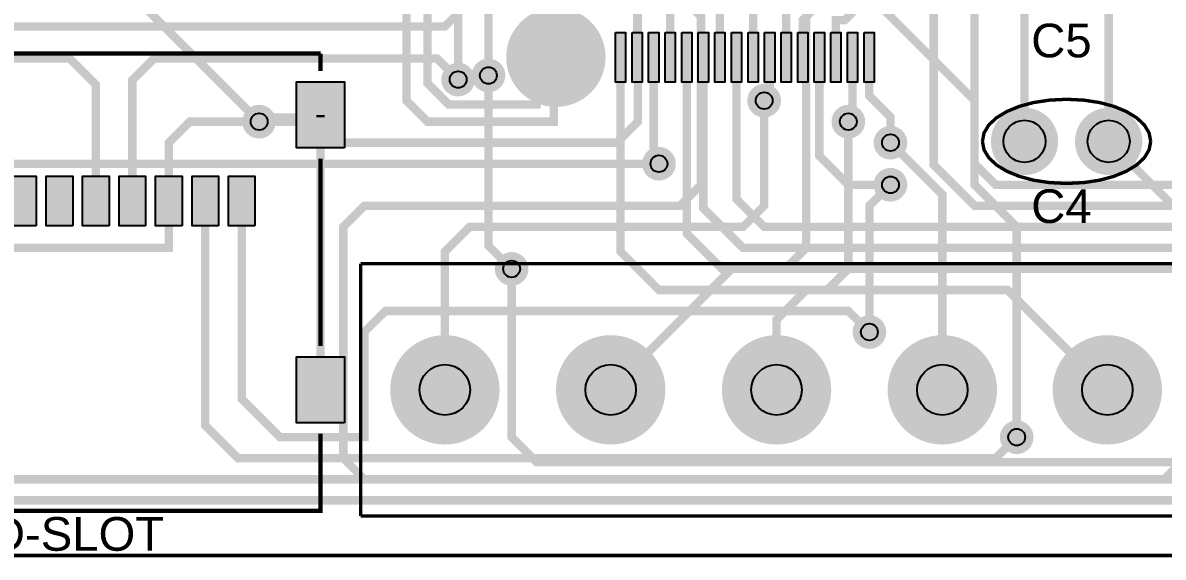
# Model space of a CAD drawing. Header units: centimetres. Extents: x -2.26 to 6.53, y -1.51 to 3.26.
# Drawn here: x -0.523 to 2.919, y -1.505 to 0.108 of the extents above; entities that cross this region are included whole.
import ezdxf

# ---------------------------------------------------------------- set-up
doc = ezdxf.new("R2010")
doc.units = ezdxf.units.CM
doc.layers.get('0').update_dxf_attribs({"linetype": 'CONTINUOUS'})
for name, color, linetype in [('1', 1, 'CONTINUOUS'), ('2', 2, 'CONTINUOUS'), ('3', 3, 'CONTINUOUS'), ('4', 4, 'CONTINUOUS'), ('5', 5, 'CONTINUOUS'), ('6', 6, 'CONTINUOUS'), ('7', 7, 'CONTINUOUS')]:
    doc.layers.add(name, color=color, linetype=linetype)

# ---------------------------------------------------------------- blocks, each defined once
blk = doc.blocks.new('RPAD')
blk.add_trace([(-0.5, -0.5), (-0.5, 0.5), (0.5, -0.5), (0.5, 0.5)])
blk = doc.blocks.new('EPAD')
at = {"const_width": 0.5}
blk.add_lwpolyline([(-0.25, 0, 1), (0.25, 0, 1)], format="xyb", close=True, dxfattribs=at)

msp = doc.modelspace()

# ---------------------------------------------------------------- linework, layer by layer
for centre, radius in [((0.8824, -0.050956), 0.0254), ((0.790959, -0.0635), 0.0254), ((1.7145, -0.127), 0.0254), ((0.1905, -0.1905), 0.0254), ((1.9685, -0.1905), 0.0254), ((2.5, -0.25), 0.0635), ((2.754, -0.25), 0.0635), ((2.0955, -0.254), 0.0254), ((1.397, -0.3175), 0.0254), ((2.0955, -0.381), 0.0254), ((0.9525, -0.635), 0.0254), ((2.032, -0.8255), 0.0254), ((0.75102, -1), 0.0762), ((1.2514, -1), 0.0762), ((1.75178, -1), 0.0762), ((2.25216, -1), 0.0762), ((2.75, -1), 0.0762), ((2.4765, -1.143), 0.0254)]:
    msp.add_circle(centre, radius)
at = {"layer": '2', "const_width": 0.01016}
msp.add_lwpolyline([(-2.25, -1.5), (6.5, -1.5), (6.5, 3.25), (-2.25, 3.25), (-2.25, -1.5)], dxfattribs=at)
msp.add_lwpolyline([(-2.25, -1.5), (6.5, -1.5), (6.5, 3.25), (-2.25, 3.25), (-2.25, -1.5)], dxfattribs=at)
msp.add_lwpolyline([(-2.25, -1.5), (6.5, -1.5), (6.5, 3.25), (-2.25, 3.25), (-2.25, -1.5)], dxfattribs=at)
at = {"layer": '3'}
for points, const_width in [([(0.376, 0.015), (-1, 0.015), (-1, -0.038)], 0.0127), ([(0.376, 0.015), (-1, 0.015), (-1, -0.038)], 0.0127), ([(0.376, 0.015), (-1, 0.015), (-1, -0.038)], 0.0127), ([(0.376, -0.038), (0.376, 0.015)], 0.0127), ([(0.376, -0.038), (0.376, 0.015)], 0.0127), ([(0.376, -0.038), (0.376, 0.015)], 0.0127), ([(2.373, -0.25), (2.37808, -0.224124), (2.392685, -0.200152), (2.415862, -0.178562), (2.44666, -0.15983), (2.484125, -0.144431), (2.527305, -0.132842), (2.575248, -0.12554), (2.627, -0.123)], 0.01016), ([(2.373, -0.25), (2.37808, -0.224124), (2.392685, -0.200152), (2.415862, -0.178562), (2.44666, -0.15983), (2.484125, -0.144431), (2.527305, -0.132842), (2.575248, -0.12554), (2.627, -0.123)], 0.01016), ([(2.373, -0.25), (2.37808, -0.224124), (2.392685, -0.200152), (2.415862, -0.178562), (2.44666, -0.15983), (2.484125, -0.144431), (2.527305, -0.132842), (2.575248, -0.12554), (2.627, -0.123)], 0.01016), ([(2.881, -0.25), (2.87592, -0.224124), (2.861315, -0.200152), (2.838138, -0.178562), (2.80734, -0.15983), (2.769875, -0.144431), (2.726695, -0.132842), (2.678752, -0.12554), (2.627, -0.123)], 0.01016), ([(2.881, -0.25), (2.87592, -0.224124), (2.861315, -0.200152), (2.838138, -0.178562), (2.80734, -0.15983), (2.769875, -0.144431), (2.726695, -0.132842), (2.678752, -0.12554), (2.627, -0.123)], 0.01016), ([(2.881, -0.25), (2.87592, -0.224124), (2.861315, -0.200152), (2.838138, -0.178562), (2.80734, -0.15983), (2.769875, -0.144431), (2.726695, -0.132842), (2.678752, -0.12554), (2.627, -0.123)], 0.01016), ([(2.373, -0.25), (2.37808, -0.275876), (2.392685, -0.299848), (2.415862, -0.321438), (2.44666, -0.34017), (2.484125, -0.355569), (2.527305, -0.367158), (2.575248, -0.37446), (2.627, -0.377)], 0.01016), ([(2.373, -0.25), (2.37808, -0.275876), (2.392685, -0.299848), (2.415862, -0.321438), (2.44666, -0.34017), (2.484125, -0.355569), (2.527305, -0.367158), (2.575248, -0.37446), (2.627, -0.377)], 0.01016), ([(2.373, -0.25), (2.37808, -0.275876), (2.392685, -0.299848), (2.415862, -0.321438), (2.44666, -0.34017), (2.484125, -0.355569), (2.527305, -0.367158), (2.575248, -0.37446), (2.627, -0.377)], 0.01016), ([(2.881, -0.25), (2.87592, -0.275876), (2.861315, -0.299848), (2.838138, -0.321438), (2.80734, -0.34017), (2.769875, -0.355569), (2.726695, -0.367158), (2.678752, -0.37446), (2.627, -0.377)], 0.01016), ([(2.881, -0.25), (2.87592, -0.275876), (2.861315, -0.299848), (2.838138, -0.321438), (2.80734, -0.34017), (2.769875, -0.355569), (2.726695, -0.367158), (2.678752, -0.37446), (2.627, -0.377)], 0.01016), ([(2.881, -0.25), (2.87592, -0.275876), (2.861315, -0.299848), (2.838138, -0.321438), (2.80734, -0.34017), (2.769875, -0.355569), (2.726695, -0.367158), (2.678752, -0.37446), (2.627, -0.377)], 0.01016), ([(0.376, -0.868), (0.376, -0.302)], 0.0127), ([(0.376, -0.868), (0.376, -0.302)], 0.0127), ([(0.376, -0.868), (0.376, -0.302)], 0.0127), ([(0.49702, -0.619), (6.52952, -0.619)], 0.01016), ([(0.49702, -1.381), (6.52952, -1.381), (6.52952, -0.619)], 0.01016), ([(0.49702, -1.381), (0.49702, -0.619)], 0.01016), ([(0.49702, -0.619), (6.52952, -0.619)], 0.01016), ([(0.49702, -1.381), (6.52952, -1.381), (6.52952, -0.619)], 0.01016), ([(0.49702, -1.381), (0.49702, -0.619)], 0.01016), ([(0.49702, -0.619), (6.52952, -0.619)], 0.01016), ([(0.49702, -1.381), (6.52952, -1.381), (6.52952, -0.619)], 0.01016), ([(0.49702, -1.381), (0.49702, -0.619)], 0.01016), ([(-1, -1.132), (-1, -1.365), (0.376, -1.365), (0.376, -1.132)], 0.0127), ([(-1, -1.132), (-1, -1.365), (0.376, -1.365), (0.376, -1.132)], 0.0127), ([(-1, -1.132), (-1, -1.365), (0.376, -1.365), (0.376, -1.132)], 0.0127)]:
    msp.add_lwpolyline(points, dxfattribs=dict(at, const_width=const_width))
at = {"layer": '5'}
for points in [[(1.26576, 0.07893), (1.29624, 0.07893), (1.29624, -0.07093), (1.26576, -0.07093), (1.26576, 0.07893)], [(1.31576, 0.07893), (1.34624, 0.07893), (1.34624, -0.07093), (1.31576, -0.07093), (1.31576, 0.07893)], [(1.36576, 0.07893), (1.39624, 0.07893), (1.39624, -0.07093), (1.36576, -0.07093), (1.36576, 0.07893)], [(1.41576, 0.07893), (1.44624, 0.07893), (1.44624, -0.07093), (1.41576, -0.07093), (1.41576, 0.07893)], [(1.46576, 0.07893), (1.49624, 0.07893), (1.49624, -0.07093), (1.46576, -0.07093), (1.46576, 0.07893)], [(1.51576, 0.07893), (1.54624, 0.07893), (1.54624, -0.07093), (1.51576, -0.07093), (1.51576, 0.07893)], [(1.56576, 0.07893), (1.59624, 0.07893), (1.59624, -0.07093), (1.56576, -0.07093), (1.56576, 0.07893)], [(1.61576, 0.07893), (1.64624, 0.07893), (1.64624, -0.07093), (1.61576, -0.07093), (1.61576, 0.07893)], [(1.66576, 0.07893), (1.69624, 0.07893), (1.69624, -0.07093), (1.66576, -0.07093), (1.66576, 0.07893)], [(1.71576, 0.07893), (1.74624, 0.07893), (1.74624, -0.07093), (1.71576, -0.07093), (1.71576, 0.07893)], [(1.76576, 0.07893), (1.79624, 0.07893), (1.79624, -0.07093), (1.76576, -0.07093), (1.76576, 0.07893)], [(1.81576, 0.07893), (1.84624, 0.07893), (1.84624, -0.07093), (1.81576, -0.07093), (1.81576, 0.07893)], [(1.86576, 0.07893), (1.89624, 0.07893), (1.89624, -0.07093), (1.86576, -0.07093), (1.86576, 0.07893)], [(1.91576, 0.07893), (1.94624, 0.07893), (1.94624, -0.07093), (1.91576, -0.07093), (1.91576, 0.07893)], [(1.96576, 0.07893), (1.99624, 0.07893), (1.99624, -0.07093), (1.96576, -0.07093), (1.96576, 0.07893)], [(2.01576, 0.07893), (2.04624, 0.07893), (2.04624, -0.07093), (2.01576, -0.07093), (2.01576, 0.07893)], [(0.4485, -0.27), (0.3035, -0.27), (0.3035, -0.07), (0.4485, -0.07), (0.4485, -0.27)], [(-0.481995, -0.505), (-0.562005, -0.505), (-0.562005, -0.355), (-0.481995, -0.355), (-0.481995, -0.505)], [(-0.371995, -0.505), (-0.452005, -0.505), (-0.452005, -0.355), (-0.371995, -0.355), (-0.371995, -0.505)], [(-0.261995, -0.505), (-0.342005, -0.505), (-0.342005, -0.355), (-0.261995, -0.355), (-0.261995, -0.505)], [(-0.151995, -0.505), (-0.232005, -0.505), (-0.232005, -0.355), (-0.151995, -0.355), (-0.151995, -0.505)], [(-0.041995, -0.505), (-0.122005, -0.505), (-0.122005, -0.355), (-0.041995, -0.355), (-0.041995, -0.505)], [(0.068005, -0.505), (-0.012005, -0.505), (-0.012005, -0.355), (0.068005, -0.355), (0.068005, -0.505)], [(0.178005, -0.505), (0.097995, -0.505), (0.097995, -0.355), (0.178005, -0.355), (0.178005, -0.505)], [(0.4485, -1.1), (0.3035, -1.1), (0.3035, -0.9), (0.4485, -0.9), (0.4485, -1.1)]]:
    msp.add_lwpolyline(points, close=True, dxfattribs=at)
at = {"layer": '6', "const_width": 0.0254}
for points in [[(1.27, 0.762), (1.397, 0.762), (1.4605, 0.6985), (1.4605, 0.635), (1.681, 0.4145), (1.681, 0.004)], [(1.778, 0.508), (1.778, 0.1905), (1.781, 0.1875), (1.781, 0.004)], [(1.397, 0.381), (1.581, 0.197), (1.581, 0.004)], [(5.2519, -1), (4.6329, -0.381), (2.413, -0.381), (2.3495, -0.3175), (2.3495, 0.249), (2.226, 0.249)], [(-1.75, -0.25), (-1.403557, 0.096443), (0.75072, 0.096443), (0.853277, 0.199), (1.086, 0.199)], [(4.75152, -1), (4.19602, -0.4445), (2.3495, -0.4445), (2.226, -0.321), (2.226, 0.199)], [(1.3335, 0.1905), (1.331, 0.188), (1.331, 0.004)], [(1.4605, 0.1905), (1.431, 0.161), (1.431, 0.004)], [(1.905, 0.1905), (1.831, 0.1165), (1.831, 0.004)], [(2.032, 0.1905), (1.957165, 0.115665), (1.931, 0.115665), (1.931, 0.004)], [(-1.27, -1.3335), (3.429, -1.3335), (3.4925, -1.27), (3.4925, -0.6985), (3.429, -0.635), (1.5875, -0.635), (1.481, -0.5285), (1.481, 0.004)], [(2.9845, -0.889), (2.9845, -1.2065), (2.921, -1.27), (-1.0795, -1.27), (-1.143, -1.2065), (-1.143, -0.0635), (-1.0795, 0), (-0.381, 0), (-0.302, -0.079), (-0.302, -0.43)], [(0.790959, -0.0635), (0.727459, 0), (-0.127, 0), (-0.192, -0.065), (-0.192, -0.43)], [(2.75, -1), (2.4485, -0.6985), (1.397, -0.6985), (1.281, -0.5825), (1.281, 0.004)], [(1.397, -0.3175), (1.381, -0.3015), (1.381, 0.004)], [(3.75076, -1), (3.75076, -0.635), (3.68726, -0.5715), (1.651, -0.5715), (1.531, -0.4515), (1.531, 0.004)], [(4.25114, -1), (3.75914, -0.508), (1.7145, -0.508), (1.631, -0.4245), (1.631, 0.004)], [(1.7145, -0.127), (1.731, -0.1105), (1.731, 0.004)], [(2.0955, -0.381), (1.9685, -0.381), (1.881, -0.2935), (1.881, 0.004)], [(1.9685, -0.1905), (1.981, -0.178), (1.981, 0.004)], [(2.0955, -0.254), (2.0955, -0.176164), (2.031001, -0.111665), (2.031001, 0.004), (2.031, 0.004)], [(0.9525, -0.635), (0.8824, -0.5649), (0.8824, -0.050956)], [(0.1905, -0.1905), (0.2032, -0.1778), (0.376, -0.1778), (0.376, -1)], [(0.376, -0.1778), (0.376, -0.17)], [(-0.082, -0.43), (-0.082, -0.254), (-0.0185, -0.1905), (0.1905, -0.1905)], [(-0.082, -0.43), (-0.082, -0.5715), (-0.8255, -0.5715)], [(2.4765, -1.143), (2.413, -1.2065), (0.127, -1.2065), (0.028, -1.1075), (0.028, -0.43)], [(2.032, -0.8255), (1.9685, -0.762), (0.5715, -0.762), (0.508, -0.8255), (0.508, -1.143), (0.254, -1.143), (0.138, -1.027), (0.138, -0.43)]]:
    msp.add_lwpolyline(points, dxfattribs=at)
at = {"layer": '7', "const_width": 0.0254}
for points in [[(1.27, 0.381), (1.0795, 0.1905), (1.0795, -0.1905), (0.6985, -0.1905), (0.635, -0.127), (0.635, 0.6985), (0.5715, 0.762), (0.0635, 0.762), (0, 0.8255), (0, 2.159), (-0.09062, 2.24962), (-1.75, 2.24962)], [(1.397, -0.3175), (-0.635, -0.3175), (-0.75, -0.2025), (-0.75, 1.25)], [(1.397, 0.381), (1.32207, 0.45593), (1.143, 0.45593), (1.02743, 0.34036), (1.02743, -0.13843), (0.762, -0.13843), (0.6985, -0.07493), (0.6985, 0.508), (0.81407, 0.62357), (1.651, 0.62357), (1.7145, 0.68707), (1.7145, 0.8255), (1.5875, 0.8255)], [(1.778, 0.508), (1.7145, 0.5715), (0.889, 0.5715), (0.790959, 0.473459), (0.790959, -0.0635)], [(0.8824, -0.050956), (0.8824, 0.3744), (1.016, 0.508), (1.4605, 0.508), (1.5875, 0.381), (2.032, 0.381)], [(-0.25, 0.496), (-0.25, 0.25), (0.1905, -0.1905)], [(2.5, 0.25), (2.5, -0.25)], [(2.754, -0.25), (2.754, 0.25)], [(1.3335, 0.1905), (1.3335, -0.1905), (1.27, -0.254), (0.381, -0.254), (0.3175, -0.1905), (0.1905, -0.1905)], [(1.4605, 0.1905), (1.524, 0.127), (1.524, -0.381), (1.4605, -0.4445), (0.508, -0.4445), (0.4445, -0.508), (0.4445, -1.2065), (0.508, -1.27), (3.175, -1.27), (3.25038, -1.19462), (3.25038, -1)], [(1.905, 0.1905), (1.8415, 0.127), (1.8415, -0.5715), (1.778, -0.635), (1.6164, -0.635), (1.2514, -1)], [(2.032, 0.1905), (2.3495, -0.127), (2.3495, -0.381), (2.4765, -0.508), (2.4765, -1.143)], [(1.7145, -0.127), (1.7145, -0.4445), (1.651, -0.508), (0.8255, -0.508), (0.75102, -0.58248), (0.75102, -1)], [(1.9685, -0.1905), (1.9685, -0.635), (1.905, -0.6985), (1.8415, -0.6985), (1.75178, -0.78822), (1.75178, -1)], [(2.754, -0.25), (2.9845, -0.4805), (2.9845, -0.889)], [(2.0955, -0.254), (2.25216, -0.41066), (2.25216, -1)], [(2.0955, -0.381), (2.032, -0.4445), (2.032, -0.8255)], [(5.75228, -1), (5.45078, -0.6985), (3.12379, -0.6985), (3.06029, -0.762), (3.06029, -1.14214), (2.9845, -1.21793), (1.02743, -1.21793), (0.9525, -1.143), (0.9525, -0.635)]]:
    msp.add_lwpolyline(points, dxfattribs=at)

# ---------------------------------------------------------------- block references
for p, xscale, yscale in [((0.790959, -0.0635), 0.0762, 0.0762), ((0.8824, -0.050956), 0.0762, 0.0762), ((1.7145, -0.127), 0.0762, 0.0762), ((0.1905, -0.1905), 0.0762, 0.0762), ((1.9685, -0.1905), 0.0762, 0.0762), ((2.5, -0.25), 0.1778, 0.1778), ((2.754, -0.25), 0.1778, 0.1778), ((2.0955, -0.254), 0.0762, 0.0762), ((1.397, -0.3175), 0.0762, 0.0762), ((2.0955, -0.381), 0.0762, 0.0762), ((0.9525, -0.635), 0.0762, 0.0762), ((2.032, -0.8255), 0.0762, 0.0762), ((0.75102, -1), 0.3048, 0.3048), ((1.2514, -1), 0.3048, 0.3048), ((1.75178, -1), 0.3048, 0.3048), ((2.25216, -1), 0.3048, 0.3048), ((2.75, -1), 0.3048, 0.3048), ((2.4765, -1.143), 0.0762, 0.0762)]:
    msp.add_blockref('EPAD', p, dxfattribs=dict(xscale=xscale, yscale=yscale))
at = {"layer": '1', "xscale": 0.03048, "yscale": 0.14986}
for p in [(1.281, 0.004), (1.331, 0.004), (1.381, 0.004), (1.431, 0.004), (1.481, 0.004), (1.531, 0.004), (1.581, 0.004), (1.631, 0.004), (1.681, 0.004), (1.731, 0.004), (1.781, 0.004), (1.831, 0.004), (1.881, 0.004), (1.931, 0.004), (1.981, 0.004), (2.031, 0.004)]:
    msp.add_blockref('RPAD', p, dxfattribs=at)
at = {"layer": '1', "rotation": 180}
for p, xscale, yscale in [((0.376, -0.17), 0.145, 0.2), ((-0.522, -0.43), 0.08001, 0.15), ((-0.412, -0.43), 0.08001, 0.15), ((-0.302, -0.43), 0.08001, 0.15), ((-0.192, -0.43), 0.08001, 0.15), ((-0.082, -0.43), 0.08001, 0.15), ((0.028, -0.43), 0.08001, 0.15), ((0.138, -0.43), 0.08001, 0.15), ((0.376, -1), 0.145, 0.2)]:
    msp.add_blockref('RPAD', p, dxfattribs=dict(at, xscale=xscale, yscale=yscale))
at = {"layer": '5'}
for p, xscale, yscale in [((1.086, 0.004), 0.3, 0.3), ((0.790959, -0.0635), 0.1016, 0.1016), ((0.8824, -0.050956), 0.1016, 0.1016), ((1.7145, -0.127), 0.1016, 0.1016), ((0.1905, -0.1905), 0.1016, 0.1016), ((1.9685, -0.1905), 0.1016, 0.1016), ((2.5, -0.25), 0.2032, 0.2032), ((2.754, -0.25), 0.2032, 0.2032), ((2.0955, -0.254), 0.1016, 0.1016), ((1.397, -0.3175), 0.1016, 0.1016), ((2.0955, -0.381), 0.1016, 0.1016), ((0.9525, -0.635), 0.1016, 0.1016), ((2.032, -0.8255), 0.1016, 0.1016), ((0.75102, -1), 0.3302, 0.3302), ((1.2514, -1), 0.3302, 0.3302), ((1.75178, -1), 0.3302, 0.3302), ((2.25216, -1), 0.3302, 0.3302), ((2.75, -1), 0.3302, 0.3302), ((2.4765, -1.143), 0.1016, 0.1016)]:
    msp.add_blockref('EPAD', p, dxfattribs=dict(at, xscale=xscale, yscale=yscale))
at = {"layer": '6'}
for name, p, xscale, yscale in [('RPAD', (1.281, 0.004), 0.03048, 0.14986), ('RPAD', (1.331, 0.004), 0.03048, 0.14986), ('RPAD', (1.381, 0.004), 0.03048, 0.14986), ('RPAD', (1.431, 0.004), 0.03048, 0.14986), ('RPAD', (1.481, 0.004), 0.03048, 0.14986), ('RPAD', (1.531, 0.004), 0.03048, 0.14986), ('RPAD', (1.581, 0.004), 0.03048, 0.14986), ('RPAD', (1.631, 0.004), 0.03048, 0.14986), ('RPAD', (1.681, 0.004), 0.03048, 0.14986), ('RPAD', (1.731, 0.004), 0.03048, 0.14986), ('RPAD', (1.781, 0.004), 0.03048, 0.14986), ('RPAD', (1.831, 0.004), 0.03048, 0.14986), ('RPAD', (1.881, 0.004), 0.03048, 0.14986), ('RPAD', (1.931, 0.004), 0.03048, 0.14986), ('RPAD', (1.981, 0.004), 0.03048, 0.14986), ('RPAD', (2.031, 0.004), 0.03048, 0.14986), ('EPAD', (1.086, 0.004), 0.1, 0.1)]:
    msp.add_blockref(name, p, dxfattribs=dict(at, xscale=xscale, yscale=yscale))
at = {"layer": '6', "rotation": 180}
for p, xscale, yscale in [((0.376, -0.17), 0.145, 0.2), ((-0.522, -0.43), 0.08001, 0.15), ((-0.412, -0.43), 0.08001, 0.15), ((-0.302, -0.43), 0.08001, 0.15), ((-0.192, -0.43), 0.08001, 0.15), ((-0.082, -0.43), 0.08001, 0.15), ((0.028, -0.43), 0.08001, 0.15), ((0.138, -0.43), 0.08001, 0.15), ((0.376, -1), 0.145, 0.2)]:
    msp.add_blockref('RPAD', p, dxfattribs=dict(at, xscale=xscale, yscale=yscale))

# ---------------------------------------------------------------- texts
at = {"layer": '4', "width": 1.05}
for s, p in [('C5', (2.52032, 0.00362)), ('C5', (2.52032, 0.00362)), ('C5', (2.52032, 0.00362)), ('C4', (2.52032, -0.49638)), ('C4', (2.52032, -0.49638)), ('C4', (2.52032, -0.49638)), ('SD-SLOT', (-0.71413, -1.48565)), ('SD-SLOT', (-0.71413, -1.48565)), ('SD-SLOT', (-0.71413, -1.48565))]:
    msp.add_text(s, height=0.1016, dxfattribs=at).set_placement(p)

doc.saveas('drawing.dxf')
